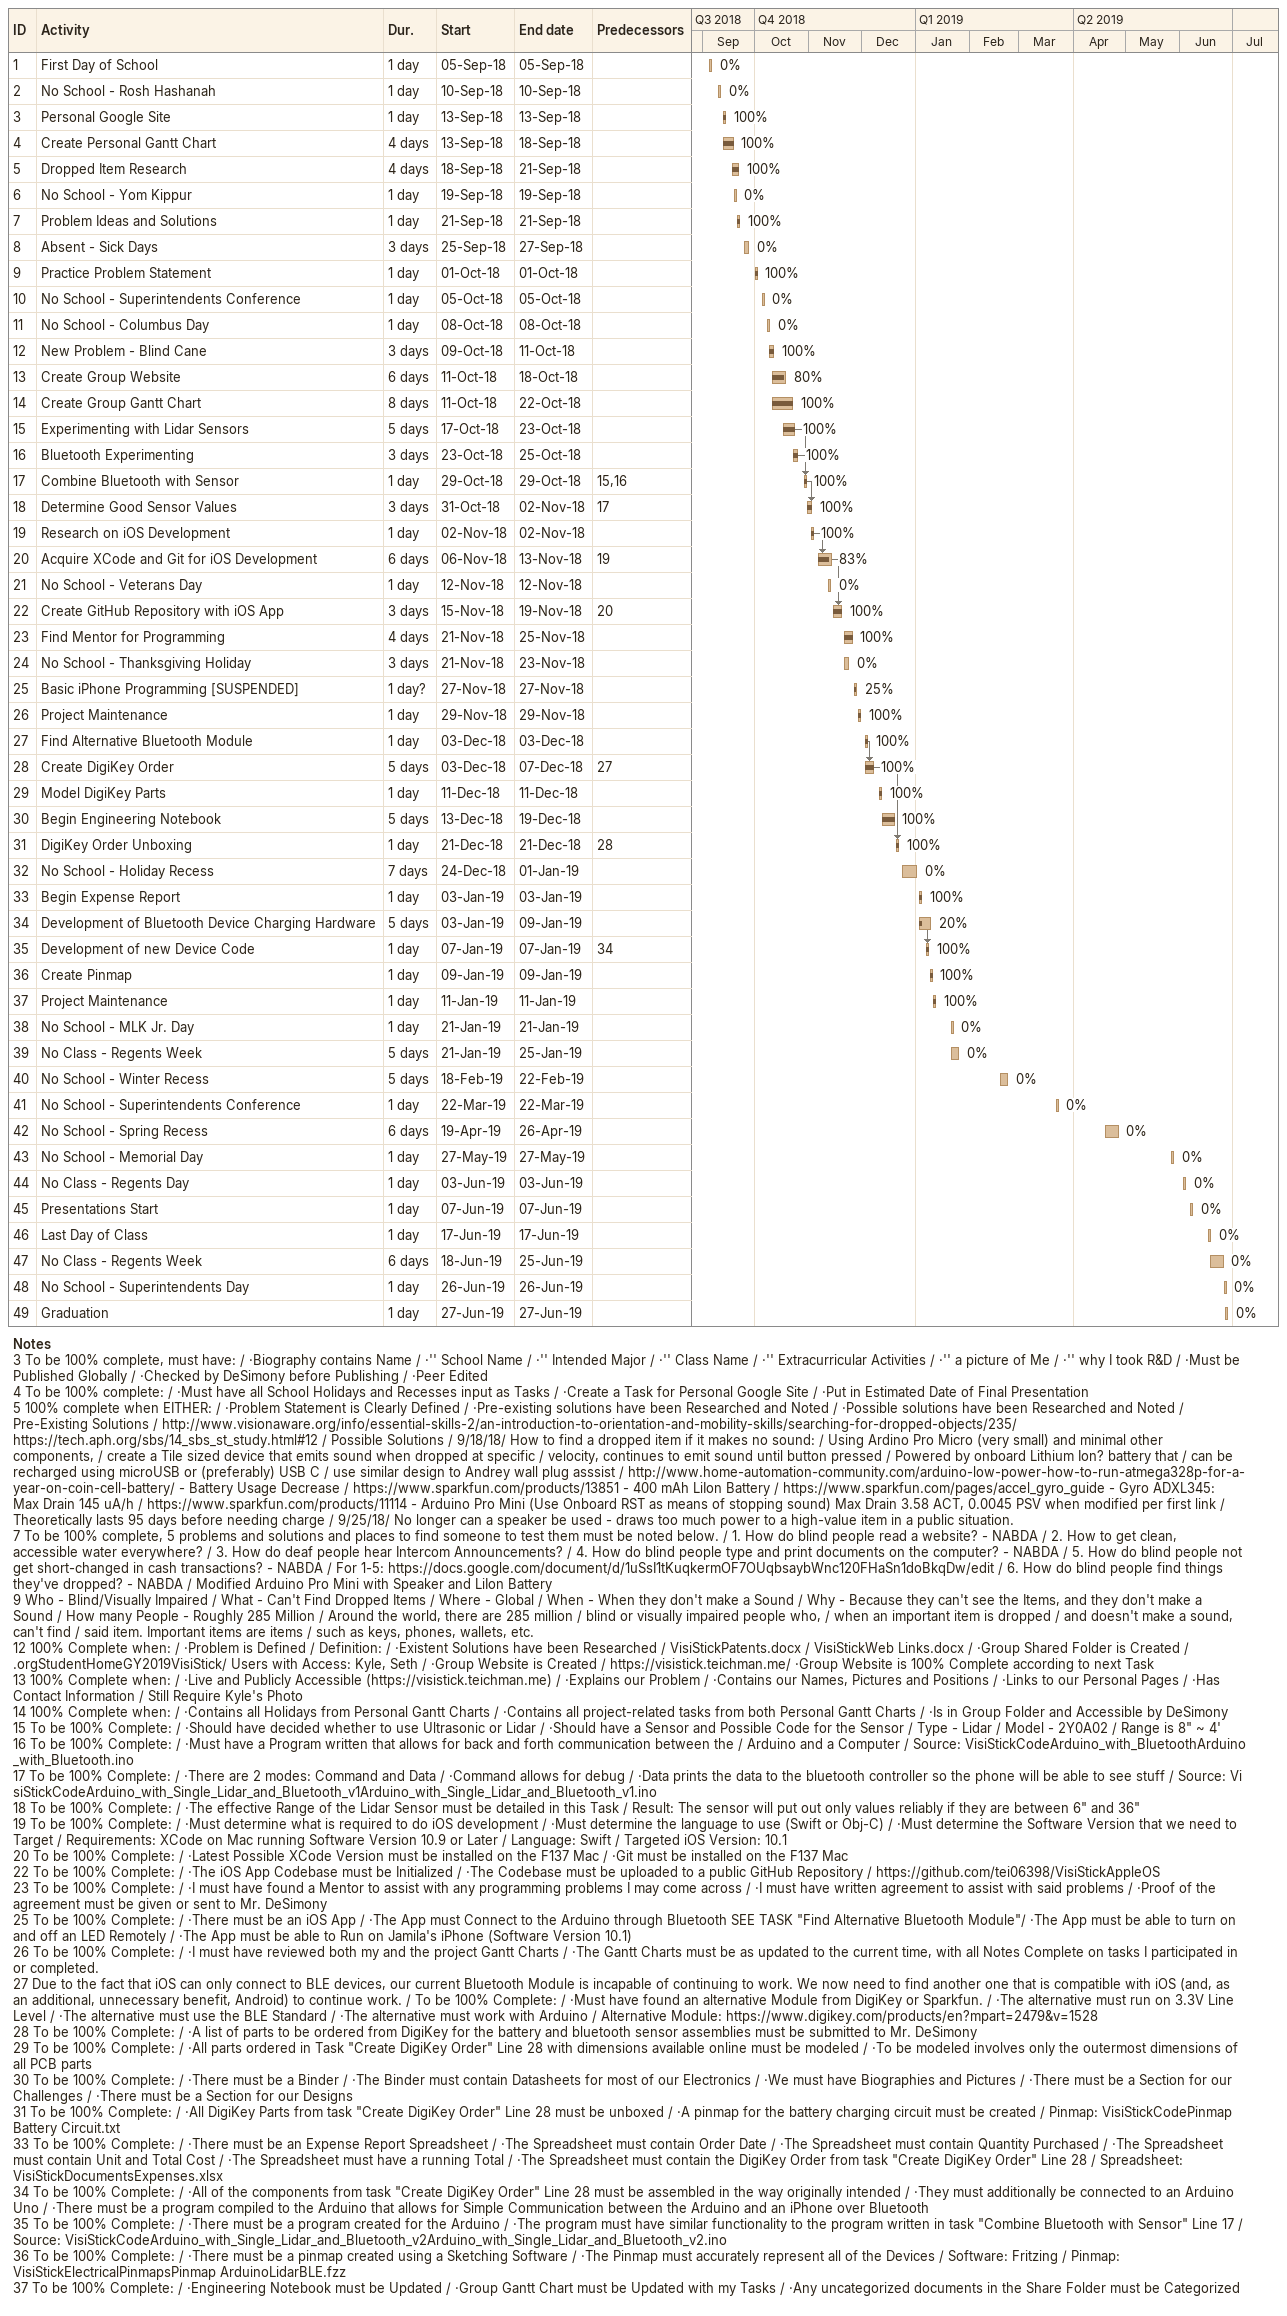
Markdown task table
| ID | Task | Duration | Start | Finish | Predecessors | % complete |
|---|---|---|---|---|---|---|
| 1 | First Day of School | 1d | 2018-09-05 | 2018-09-05 |  | 0 |
| 2 | No School - Rosh Hashanah | 1d | 2018-09-10 | 2018-09-10 |  | 0 |
| 3 | Personal Google Site | 1d | 2018-09-13 | 2018-09-13 |  | 100 |
| 4 | Create Personal Gantt Chart | 4d | 2018-09-13 | 2018-09-18 |  | 100 |
| 5 | Dropped Item Research | 4d | 2018-09-18 | 2018-09-21 |  | 100 |
| 6 | No School - Yom Kippur | 1d | 2018-09-19 | 2018-09-19 |  | 0 |
| 7 | Problem Ideas and Solutions | 1d | 2018-09-21 | 2018-09-21 |  | 100 |
| 8 | Absent - Sick Days | 3d | 2018-09-25 | 2018-09-27 |  | 0 |
| 9 | Practice Problem Statement | 1d | 2018-10-01 | 2018-10-01 |  | 100 |
| 10 | No School - Superintendents Conference | 1d | 2018-10-05 | 2018-10-05 |  | 0 |
| 11 | No School - Columbus Day | 1d | 2018-10-08 | 2018-10-08 |  | 0 |
| 12 | New Problem - Blind Cane | 3d | 2018-10-09 | 2018-10-11 |  | 100 |
| 13 | Create Group Website | 6d | 2018-10-11 | 2018-10-18 |  | 80 |
| 14 | Create Group Gantt Chart | 8d | 2018-10-11 | 2018-10-22 |  | 100 |
| 15 | Experimenting with Lidar Sensors | 5d | 2018-10-17 | 2018-10-23 |  | 100 |
| 16 | Bluetooth Experimenting | 3d | 2018-10-23 | 2018-10-25 |  | 100 |
| 17 | Combine Bluetooth with Sensor | 1d | 2018-10-29 | 2018-10-29 | 15, 16 | 100 |
| 18 | Determine Good Sensor Values | 3d | 2018-10-31 | 2018-11-02 | 17 | 100 |
| 19 | Research on iOS Development | 1d | 2018-11-02 | 2018-11-02 |  | 100 |
| 20 | Acquire XCode and Git for iOS Development | 6d | 2018-11-06 | 2018-11-13 | 19 | 83 |
| 21 | No School - Veterans Day | 1d | 2018-11-12 | 2018-11-12 |  | 0 |
| 22 | Create GitHub Repository with iOS App | 3d | 2018-11-15 | 2018-11-19 | 20 | 100 |
| 23 | Find Mentor for Programming | 4d | 2018-11-21 | 2018-11-25 |  | 100 |
| 24 | No School - Thanksgiving Holiday | 3d | 2018-11-21 | 2018-11-23 |  | 0 |
| 25 | Basic iPhone Programming [SUSPENDED] | 1d? | 2018-11-27 | 2018-11-27 |  | 25 |
| 26 | Project Maintenance | 1d | 2018-11-29 | 2018-11-29 |  | 100 |
| 27 | Find Alternative Bluetooth Module | 1d | 2018-12-03 | 2018-12-03 |  | 100 |
| 28 | Create DigiKey Order | 5d | 2018-12-03 | 2018-12-07 | 27 | 100 |
| 29 | Model DigiKey Parts | 1d | 2018-12-11 | 2018-12-11 |  | 100 |
| 30 | Begin Engineering Notebook | 5d | 2018-12-13 | 2018-12-19 |  | 100 |
| 31 | DigiKey Order Unboxing | 1d | 2018-12-21 | 2018-12-21 | 28 | 100 |
| 32 | No School - Holiday Recess | 7d | 2018-12-24 | 2019-01-01 |  | 0 |
| 33 | Begin Expense Report | 1d | 2019-01-03 | 2019-01-03 |  | 100 |
| 34 | Development of Bluetooth Device Charging Hardware | 5d | 2019-01-03 | 2019-01-09 |  | 20 |
| 35 | Development of new Device Code | 1d | 2019-01-07 | 2019-01-07 | 34 | 100 |
| 36 | Create Pinmap | 1d | 2019-01-09 | 2019-01-09 |  | 100 |
| 37 | Project Maintenance | 1d | 2019-01-11 | 2019-01-11 |  | 100 |
| 38 | No School - MLK Jr. Day | 1d | 2019-01-21 | 2019-01-21 |  | 0 |
| 39 | No Class - Regents Week | 5d | 2019-01-21 | 2019-01-25 |  | 0 |
| 40 | No School - Winter Recess | 5d | 2019-02-18 | 2019-02-22 |  | 0 |
| 41 | No School - Superintendents Conference | 1d | 2019-03-22 | 2019-03-22 |  | 0 |
| 42 | No School - Spring Recess | 6d | 2019-04-19 | 2019-04-26 |  | 0 |
| 43 | No School - Memorial Day | 1d | 2019-05-27 | 2019-05-27 |  | 0 |
| 44 | No Class - Regents Day | 1d | 2019-06-03 | 2019-06-03 |  | 0 |
| 45 | Presentations Start | 1d | 2019-06-07 | 2019-06-07 |  | 0 |
| 46 | Last Day of Class | 1d | 2019-06-17 | 2019-06-17 |  | 0 |
| 47 | No Class - Regents Week | 6d | 2019-06-18 | 2019-06-25 |  | 0 |
| 48 | No School - Superintendents Day | 1d | 2019-06-26 | 2019-06-26 |  | 0 |
| 49 | Graduation | 1d | 2019-06-27 | 2019-06-27 |  | 0 |

Notes
- 3: To be 100% complete, must have: / ·Biography contains Name / ·'' School Name / ·'' Intended Major / ·'' Class Name / ·'' Extracurricular Activities / ·'' a picture of Me / ·'' why I took R&D / ·Must be Published Globally / ·Checked by DeSimony before Publishing / ·Peer Edited
- 4: To be 100% complete: / ·Must have all School Holidays and Recesses input as Tasks / ·Create a Task for Personal Google Site / ·Put in Estimated Date of Final Presentation
- 5: 100% complete when EITHER: / ·Problem Statement is Clearly Defined / ·Pre-existing solutions have been Researched and Noted / ·Possible solutions have been Researched and Noted / Pre-Existing Solutions / http://www.visionaware.org/info/essential-skills-2/an-introduction-to-orientation-and-mobility-skills/searching-for-dropped-objects/235/ https://tech.aph.org/sbs/14_sbs_st_study.html#12 / Possible Solutions / 9/18/18/ How to find a dropped item if it makes no sound: / Using Ardino Pro Micro (very small) and minimal other components, / create a Tile sized device that emits sound when dropped at specific / velocity, continues to emit sound until button pressed / Powered by onboard Lithium Ion? battery that / can be recharged using microUSB or (preferably) USB C / use similar design to Andrey wall plug asssist / http://www.home-automation-community.com/arduino-low-power-how-to-run-atmega328p-for-a-year-on-coin-cell-battery/ - Battery Usage Decrease / https://www.sparkfun.com/products/13851 - 400 mAh LiIon Battery / https://www.sparkfun.com/pages/accel_gyro_guide - Gyro ADXL345: Max Drain 145 uA/h / https://www.sparkfun.com/products/11114 - Arduino Pro Mini (Use Onboard RST as means of stopping sound) Max Drain 3.58 ACT, 0.0045 PSV when modified per first link / Theoretically lasts 95 days before needing charge / 9/25/18/ No longer can a speaker be used - draws too much power to a high-value item in a public situation.
- 7: To be 100% complete, 5 problems and solutions and places to find someone to test them must be noted below. / 1. How do blind people read a website? - NABDA / 2. How to get clean, accessible water everywhere? / 3. How do deaf people hear Intercom Announcements? / 4. How do blind people type and print documents on the computer? - NABDA / 5. How do blind people not get short-changed in cash transactions? - NABDA / For 1-5: https://docs.google.com/document/d/1uSsI1tKuqkermOF7OUqbsaybWnc120FHaSn1doBkqDw/edit / 6. How do blind people find things they've dropped? - NABDA / Modified Arduino Pro Mini with Speaker and LiIon Battery
- 9: Who - Blind/Visually Impaired / What - Can't Find Dropped Items / Where - Global / When - When they don't make a Sound / Why - Because they can't see the Items, and they don't make a Sound / How many People - Roughly 285 Million / Around the world, there are 285 million / blind or visually impaired people who, / when an important item is dropped / and doesn't make a sound, can't find / said item. Important items are items / such as keys, phones, wallets, etc.
- 12: 100% Complete when: / ·Problem is Defined / Definition: / ·Existent Solutions have been Researched / VisiStickPatents.docx / VisiStickWeb Links.docx / ·Group Shared Folder is Created / .orgStudentHomeGY2019VisiStick/ Users with Access: Kyle, Seth / ·Group Website is Created / https://visistick.teichman.me/ ·Group Website is 100% Complete according to next Task
- 13: 100% Complete when: / ·Live and Publicly Accessible (https://visistick.teichman.me) / ·Explains our Problem / ·Contains our Names, Pictures and Positions / ·Links to our Personal Pages / ·Has Contact Information / Still Require Kyle's Photo
- 14: 100% Complete when: / ·Contains all Holidays from Personal Gantt Charts / ·Contains all project-related tasks from both Personal Gantt Charts / ·Is in Group Folder and Accessible by DeSimony
- 15: To be 100% Complete: / ·Should have decided whether to use Ultrasonic or Lidar / ·Should have a Sensor and Possible Code for the Sensor / Type - Lidar / Model - 2Y0A02 / Range is 8" ~ 4'
- 16: To be 100% Complete: / ·Must have a Program written that allows for back and forth communication between the / Arduino and a Computer / Source: VisiStickCodeArduino_with_BluetoothArduino_with_Bluetooth.ino
- 17: To be 100% Complete: / ·There are 2 modes: Command and Data / ·Command allows for debug / ·Data prints the data to the bluetooth controller so the phone will be able to see stuff / Source: VisiStickCodeArduino_with_Single_Lidar_and_Bluetooth_v1Arduino_with_Single_Lidar_and_Bluetooth_v1.ino
- 18: To be 100% Complete: / ·The effective Range of the Lidar Sensor must be detailed in this Task / Result: The sensor will put out only values reliably if they are between 6" and 36"
- 19: To be 100% Complete: / ·Must determine what is required to do iOS development / ·Must determine the language to use (Swift or Obj-C) / ·Must determine the Software Version that we need to Target / Requirements: XCode on Mac running Software Version 10.9 or Later / Language: Swift / Targeted iOS Version: 10.1
- 20: To be 100% Complete: / ·Latest Possible XCode Version must be installed on the F137 Mac / ·Git must be installed on the F137 Mac
- 22: To be 100% Complete: / ·The iOS App Codebase must be Initialized / ·The Codebase must be uploaded to a public GitHub Repository / https://github.com/tei06398/VisiStickAppleOS
- 23: To be 100% Complete: / ·I must have found a Mentor to assist with any programming problems I may come across / ·I must have written agreement to assist with said problems / ·Proof of the agreement must be given or sent to Mr. DeSimony
- 25: To be 100% Complete: / ·There must be an iOS App / ·The App must Connect to the Arduino through Bluetooth SEE TASK "Find Alternative Bluetooth Module"/ ·The App must be able to turn on and off an LED Remotely / ·The App must be able to Run on Jamila's iPhone (Software Version 10.1)
- 26: To be 100% Complete: / ·I must have reviewed both my and the project Gantt Charts / ·The Gantt Charts must be as updated to the current time, with all Notes Complete on tasks I participated in or completed.
- 27: Due to the fact that iOS can only connect to BLE devices, our current Bluetooth Module is incapable of continuing to work. We now need to find another one that is compatible with iOS (and, as an additional, unnecessary benefit, Android) to continue work. / To be 100% Complete: / ·Must have found an alternative Module from DigiKey or Sparkfun. / ·The alternative must run on 3.3V Line Level / ·The alternative must use the BLE Standard / ·The alternative must work with Arduino / Alternative Module: https://www.digikey.com/products/en?mpart=2479&v=1528
- 28: To be 100% Complete: / ·A list of parts to be ordered from DigiKey for the battery and bluetooth sensor assemblies must be submitted to Mr. DeSimony
- 29: To be 100% Complete: / ·All parts ordered in Task "Create DigiKey Order" Line 28 with dimensions available online must be modeled / ·To be modeled involves only the outermost dimensions of all PCB parts
- 30: To be 100% Complete: / ·There must be a Binder / ·The Binder must contain Datasheets for most of our Electronics / ·We must have Biographies and Pictures / ·There must be a Section for our Challenges / ·There must be a Section for our Designs
- 31: To be 100% Complete: / ·All DigiKey Parts from task "Create DigiKey Order" Line 28 must be unboxed / ·A pinmap for the battery charging circuit must be created / Pinmap: VisiStickCodePinmap Battery Circuit.txt
- 33: To be 100% Complete: / ·There must be an Expense Report Spreadsheet / ·The Spreadsheet must contain Order Date / ·The Spreadsheet must contain Quantity Purchased / ·The Spreadsheet must contain Unit and Total Cost / ·The Spreadsheet must have a running Total / ·The Spreadsheet must contain the DigiKey Order from task "Create DigiKey Order" Line 28 / Spreadsheet: VisiStickDocumentsExpenses.xlsx
- 34: To be 100% Complete: / ·All of the components from task "Create DigiKey Order" Line 28 must be assembled in the way originally intended / ·They must additionally be connected to an Arduino Uno / ·There must be a program compiled to the Arduino that allows for Simple Communication between the Arduino and an iPhone over Bluetooth
- 35: To be 100% Complete: / ·There must be a program created for the Arduino / ·The program must have similar functionality to the program written in task "Combine Bluetooth with Sensor" Line 17 / Source: VisiStickCodeArduino_with_Single_Lidar_and_Bluetooth_v2Arduino_with_Single_Lidar_and_Bluetooth_v2.ino
- 36: To be 100% Complete: / ·There must be a pinmap created using a Sketching Software / ·The Pinmap must accurately represent all of the Devices / Software: Fritzing / Pinmap: VisiStickElectricalPinmapsPinmap ArduinoLidarBLE.fzz
- 37: To be 100% Complete: / ·Engineering Notebook must be Updated / ·Group Gantt Chart must be Updated with my Tasks / ·Any uncategorized documents in the Share Folder must be Categorized
